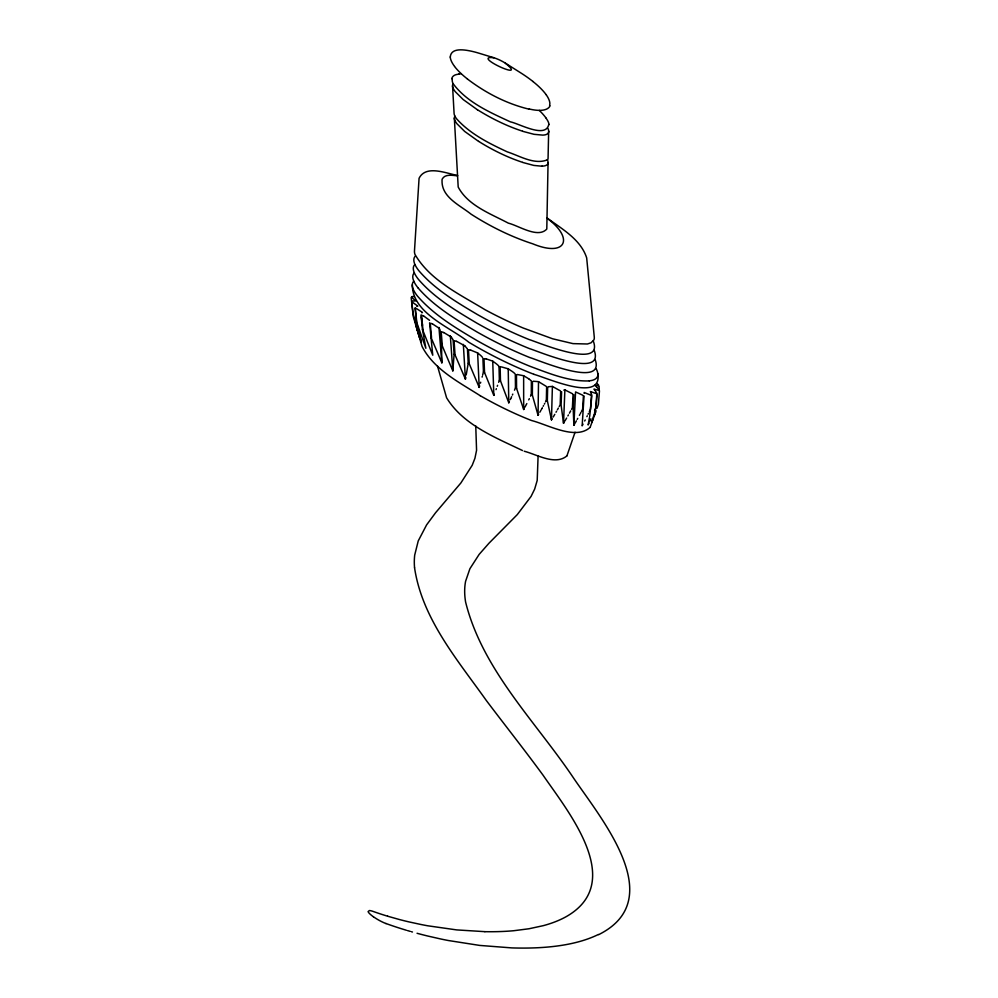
<?xml version="1.0" encoding="UTF-8"?>
<svg xmlns="http://www.w3.org/2000/svg" width="998" height="998" viewBox="0 0 998 998"><rect width="100%" height="100%" fill="white"/><g stroke="black" fill="none" stroke-linecap="round" stroke-linejoin="round"><path stroke-width="1.5" d="M530.549 396.181L531.285 394.672L531.373 381.236M538.683 414.182L538.059 415.243L532.358 395.108L532.458 381.673M538.059 415.243L538.508 381.66L533.144 381.236M538.097 456.086L537.198 480.45L534.666 489.082L531.061 496.43L517.288 514.606L488.995 543.199L479.14 554.401L469.896 568.735L465.604 581.26A586.624 158.457 26.5 0 0 465.604 602.056C482.321 669.184 534.08 719.945 572.041 775.795C599.311 816.701 670.307 898.924 598.65 934.652M548.775 124.451C545.769 138.959 519.11 123.527 510.352 121.843C489.769 112.287 467.126 102.445 453.179 83.795A22.118 8.059 29.9 0 1 452.269 80.875L452.156 78.842M545.544 401.87L546.343 400.348L546.63 386.974M552.131 418.798L551.47 419.884L547.341 400.697L547.653 387.324M584.129 393.312L584.154 392.476L590.816 395.183M551.47 419.884L552.393 386.426L548.339 386.737M429.539 320.296L423.876 316.117M560.664 391.428L560.19 404.751L559.204 406.548M561.587 391.678L561.088 405.013L563.533 423.264L564.344 421.917M563.533 423.264L564.88 389.881L563.82 390.156M571.542 409.33L572.403 407.758L573.052 394.447M573.838 394.597L573.176 407.908L573.862 425.273L574.661 423.888M573.862 425.273L575.572 391.927L582.77 395.208M583.406 395.944L582.62 409.242L581.485 411.413M583.044 424.162L582.158 425.847L584.042 395.981M412.336 284.792C412.199 313.247 450.036 327.02 468.848 342.264A146.881 47.954 29.1 0 0 533.805 374.262M589.294 411.712L590.504 409.18L591.402 395.857M589.681 416.503L591.864 395.794M453.142 340.293L454.102 354.265L452.83 370.882L442.339 346.069L441.216 331.985M596.792 394.198L595.818 407.558L594.583 410.49M597.066 394.023L596.093 407.396L594.521 413.01M599.087 389.819L599.137 386.363M599.474 390.729L598.388 404.427L596.991 408.319M467.451 349.325L468.224 363.16L467.463 367.738M467.363 368.324L466.203 374.936M589.494 417.551L588.134 424.973L589.07 422.965M454.09 340.917L455.038 354.876L465.417 379.153L465.754 377.369M482.895 358.182L483.456 371.905L482.645 375.061M482.308 376.358L482.109 377.107M549.624 105.426L549.861 103.829A38.76 14.334 29.7 0 0 546.168 94.723L546.18 94.723M480.712 382.222L480.45 383.157M594.234 414.02L591.627 422.665L592.75 419.759M468.486 349.936L469.247 363.771L479.215 387.399L479.664 385.852M499.012 366.615L499.362 380.238L498.651 382.296M566.926 455.837L575.06 432.234M497.59 385.315L497.241 386.288M590.13 427.344L596.105 410.777M496.355 388.696L496.018 389.607M595.469 412.523L594.509 415.093M483.993 358.781L484.541 372.504L493.81 395.358L494.235 394.272M515.33 374.387L515.467 387.91L514.494 390.181M566.901 455.911C555.1 465.704 537.049 454.527 524.2 451.221M590.117 427.381C575.572 440.605 547.64 424.562 531.547 420.52A128.742 40.669 28.9 0 1 480.213 395.682M512.797 394.11L512.373 395.058M590.941 418.811L590.591 419.609M590.354 420.146L589.88 421.193M511.637 396.68L510.926 398.264M510.714 398.713L510.302 399.599M500.148 367.177L500.472 380.787L508.78 402.793L509.392 401.52M588.483 413.384L588.084 414.195M587.298 415.804L586.899 416.603M529.327 398.676L528.728 399.874M585.215 419.958L584.691 420.981M526.819 403.604L526.47 404.29M526.233 404.739L524.948 407.147M580.923 412.486L580.362 413.559M544.746 403.367L544.334 404.128M579.813 414.582L579.389 415.355M516.465 374.886L516.577 388.409L523.676 409.492L524.262 408.431M543.561 405.575L543.162 406.286M577.742 418.399L577.206 419.372M570.694 410.889L569.421 413.172M542.376 407.72L541.989 408.419M558.369 408.07L557.395 409.816M541.739 408.868L541.353 409.554M576.395 420.832L575.197 422.965M540.841 410.465L539.818 412.249M568.436 414.919L567.874 415.904M556.572 411.263L556.023 412.236M566.652 418.037L564.88 421.031M554.801 414.332L553.191 417.052M414.744 264.607A48.228 15.669 29.3 0 0 418.486 279.415C434.542 298.053 456.123 310.84 477.056 323.24A153.505 50.91 29.1 0 0 529.614 348.676C536.912 350.685 605.062 379.964 594.222 350.335M417.987 287.823C434.192 306.586 455.911 319.472 477.019 331.972A154.241 50.898 29.1 0 0 529.975 357.621C537.348 359.592 605.649 389.145 595.145 359.505M547.378 159.83C534.342 165.144 519.709 155.863 507.321 151.883C489.12 143.388 470.27 134.081 456.672 118.887A24.339 8.732 29.7 0 1 454.938 116.205A21.694 7.759 29.7 0 0 454.352 118.288L458.194 187.025C467.962 205.638 490.617 213.709 508.344 223.153C518.86 225.71 537.86 238.734 546.792 229.066L548.064 162.524A21.756 7.809 29.4 0 0 547.378 159.83A21.919 7.884 29.4 0 0 548.064 158.545L548.651 131.249A21.956 8.009 29.5 0 0 547.927 128.405M421.954 312.861L422.441 312.386L415.954 308.257M412.311 301.221L412.723 301.072A15.943 5.065 29.4 0 1 413.072 300.984L415.792 300.909L411.75 297.429M411.8 296.668L412.498 296.568A14.396 4.578 29.4 0 1 413.546 296.568L414.033 296.606M416.877 306.324L417.8 306.087L412.349 302.169M458.993 73.864L461.238 73.702M589.331 380.912C568.81 381.673 549.237 373.414 530.337 366.428A154.977 50.886 29.1 0 1 476.982 340.555C455.712 327.98 433.843 314.981 417.501 296.107A49.052 15.768 29.3 0 1 413.758 281.224M542.139 166.229L533.78 165.418L522.678 162.449M484.878 931.658L456.735 929.911L427.631 925.77A460.777 96.182 29.3 0 1 420.682 924.435L408.993 921.903A302.494 62.001 28.9 0 1 399.524 919.557L387.648 916.214M457.571 175.835C452.605 175.411 445.008 173.702 442.201 179.091A31.387 10.816 29.5 0 0 442.039 180.763C441.565 197.355 460.053 205.289 471.056 214.158C490.317 226.484 511.001 236.763 532.782 243.824C566.028 257.634 574.636 238.335 547.004 218.238M529.439 109.269C506.897 103.892 485.789 92.989 467.401 78.992M486.051 358.818L492.738 361.151L496.068 363.596A13.174 4.142 29 0 1 497.403 364.707L498.164 365.418A7.211 2.27 29 0 1 498.476 365.767M529.402 379.315A11.801 3.718 28.8 0 0 527.767 378.205L523.638 375.735L517.451 374.537A7.735 2.433 28.8 0 0 517.114 374.549M457.558 175.498C445.595 173.128 425.784 164.757 419.073 178.293L414.469 251.109A44.848 14.721 29.4 0 0 414.943 254.365C430.175 280.613 459.891 294.373 484.941 309.654A153.642 51.509 29.2 0 0 523.127 327.993L552.655 338.796L573.014 343.624L587.398 343.998L590.991 342.85L593.91 339.881A44.972 14.833 28.8 0 0 594.272 337.012L586.674 257.883C580.749 239.37 561.849 228.929 547.004 217.913M412.461 932.007L411.363 931.695M410.253 931.384L407.446 930.56M493.873 57.747C469.734 54.878 530.649 83.121 504.838 62.812A20.496 7.622 29.8 0 0 495.819 58.42A17.739 6.599 29.8 0 0 493.873 57.747L478.94 53.193A60.13 22.131 29.8 0 0 471.193 51.16C465.218 49.912 450.946 47.131 450.273 57.036M406.311 930.223L403.429 929.35A172.18 34.506 28.6 0 1 385.914 923.499M522.615 131.299L534.005 134.306L542.588 135.104A25.175 9.194 29.5 0 0 548.863 131.349M470.869 350.186L477.63 352.93L480.425 355.251A14.546 4.566 29.1 0 1 481.498 356.286L482.371 357.247M514.806 373.589L514.756 373.539A7.56 2.383 28.9 0 0 513.745 372.641L513.521 372.454A12.4 3.892 28.9 0 0 512.011 371.318L508.219 368.823L501.844 367.014A10.367 3.256 28.9 0 0 501.495 366.965L501.408 366.952A7.148 2.246 28.9 0 0 500.871 366.915M547.341 400.697L546.343 400.348M456.548 341.316L464.781 345.782M533.843 374.337C546.293 377.506 602.867 403.479 597.802 373.626A48.777 15.756 28.8 0 0 596.056 368.536M598.488 385.702L594.92 385.265L596.48 386.8M532.358 395.108L531.285 394.672M522.503 450.547C495.233 437.423 462.922 424.699 446.58 397.765L437.473 365.979M443.686 332.496L451.296 337.062M564.88 389.881L572.465 393.736M516.577 388.409L515.467 387.91M498.95 366.416L500.26 367.014M432.608 323.976L439.394 328.404M552.393 386.426L560.14 390.742M500.472 380.787L499.362 380.238M538.508 381.66L546.131 386.288M484.541 372.504L483.456 371.905M480.2 395.695C459.068 382.197 434.043 369.609 422.104 346.543L413.234 316.416L411.164 297.454M469.247 363.771L468.224 363.16M598.975 390.443L593.96 389.108L594.995 390.38M505.325 63.124L520.357 72.629A60.267 22.193 29.7 0 1 528.516 78.131L529.713 79.017A53.58 19.76 29.7 0 1 532.907 81.462M477.393 109.755L463.134 99.513L455.2 91.591A23.116 8.408 29.8 0 1 452.506 85.978A21.894 7.959 29.8 0 1 453.179 83.807M478.578 141.392L464.669 131.424L456.934 123.727A22.892 8.184 29.7 0 1 454.315 118.275M454.976 354.839L454.102 354.265M596.28 393.586L590.342 391.528L590.866 392.601M373.327 916.713L372.454 916.077A15.993 3.119 28.3 0 1 368.1 911.598L369.372 910.55A11.964 2.333 28.4 0 1 373.165 911.448A142.851 28.618 28.6 0 0 387.611 916.189M442.339 346.069L441.528 345.47L440.392 331.386M429.589 322.841L432.758 355.213L422.453 329.352M441.528 345.47L441.84 362.823L430.862 337.05M464.831 345.844L467.089 348.502M597.415 383.856L598.588 385.153M596.792 387.124L598.9 389.532M595.145 390.592L596.804 393.162M451.321 337.087L452.88 339.507M545.744 117.664L545.27 117.028A42.303 15.457 29.6 0 0 539.269 110.404M546.118 94.623L545.607 93.937A45.559 16.829 29.7 0 0 532.87 81.474M593.274 341.004C604.451 370.632 536.487 341.615 529.264 339.607A152.731 50.923 29.2 0 1 477.106 314.358C456.311 302.07 434.916 289.345 418.973 270.857A47.617 15.544 29.3 0 1 415.318 256.087M591.028 392.963L591.352 393.761M439.681 329.066L440.118 330.263M591.49 394.123L591.752 394.996M417.513 330.163L421.393 342.227L416.503 322.304L415.018 307.871M416.203 326.508L419.459 337.249L412.997 313.21L411.85 302.269M422.503 325.323L421.256 317.077M414.557 567.787C422.191 618.772 457.346 659.703 486.276 700.434C505.125 725.409 524.561 749.922 543.049 775.184C568.261 811.873 626.17 882.057 566.652 916.401A1105.921 240.456 31 0 1 543.249 925.67L528.965 928.764L513.945 930.697A1041.65 226.022 30.8 0 1 484.891 931.67M415.355 308.32L416.827 322.741L425.872 348.277L422.428 329.24L421.044 314.919M421.555 315.443L422.94 329.764M430.263 323.414L431.535 337.611M438.958 327.481L441.84 362.823M450.335 335.839L452.83 370.882M463.346 344.41L465.417 379.153M452.556 86.003L454.09 113.435A21.944 7.872 29.7 0 0 454.951 116.205M475.759 425.984L476.57 450.285L474.936 458.269L472.191 465.305L460.876 482.97L435.59 512.722L426.595 524.898L418.237 540.928L414.706 555.088A645.943 175.012 26.4 0 0 414.557 567.8M477.63 352.93L479.215 387.399M492.738 361.151L493.81 395.358M508.219 368.823L508.78 402.793M523.638 375.735L523.676 409.492M484.816 358.619A4.029 1.26 29 0 1 486.138 358.981M529.327 379.365A4.254 1.335 28.8 0 1 530.874 380.525M469.334 349.824A3.767 1.185 29.1 0 1 470.906 350.36M442.014 331.922A2.969 0.936 29.2 0 1 443.611 332.633M431.036 323.364A2.532 0.798 29.3 0 1 432.496 324.063M454.876 340.829A3.368 1.06 29.2 0 1 456.535 341.478M422.254 315.393A2.183 0.686 29.3 0 1 423.639 316.117M548.264 162.624A24.875 8.932 29.4 0 1 542.014 166.117M451.782 78.655A34.119 12.45 29.8 0 1 459.317 74.164M545.669 117.652A30.726 11.24 29.6 0 1 549.062 124.575M598.039 373.739A51.684 16.704 28.8 0 1 589.194 380.812M385.989 923.574A12.562 2.445 28.3 0 1 373.427 916.738M417.052 933.28A337.574 69.299 28.9 0 0 427.68 936.012L440.667 938.968A494.422 103.405 29.3 0 0 448.264 940.503L479.701 945.418L511.787 947.9A1142.523 249.475 31 0 0 598.363 934.49M418 287.836A48.852 15.781 29.3 0 1 414.245 272.916M454.502 66.317A38.847 14.334 29.9 0 1 450.248 57.023M467.438 78.979A45.534 16.829 29.8 0 1 454.601 66.554M550.048 105.863A43.101 15.943 29.7 0 1 529.239 108.982M522.615 162.35A78.83 28.518 29.6 0 1 478.616 141.354M522.553 131.187A81.549 30.002 29.7 0 1 477.431 109.718"/></g></svg>
